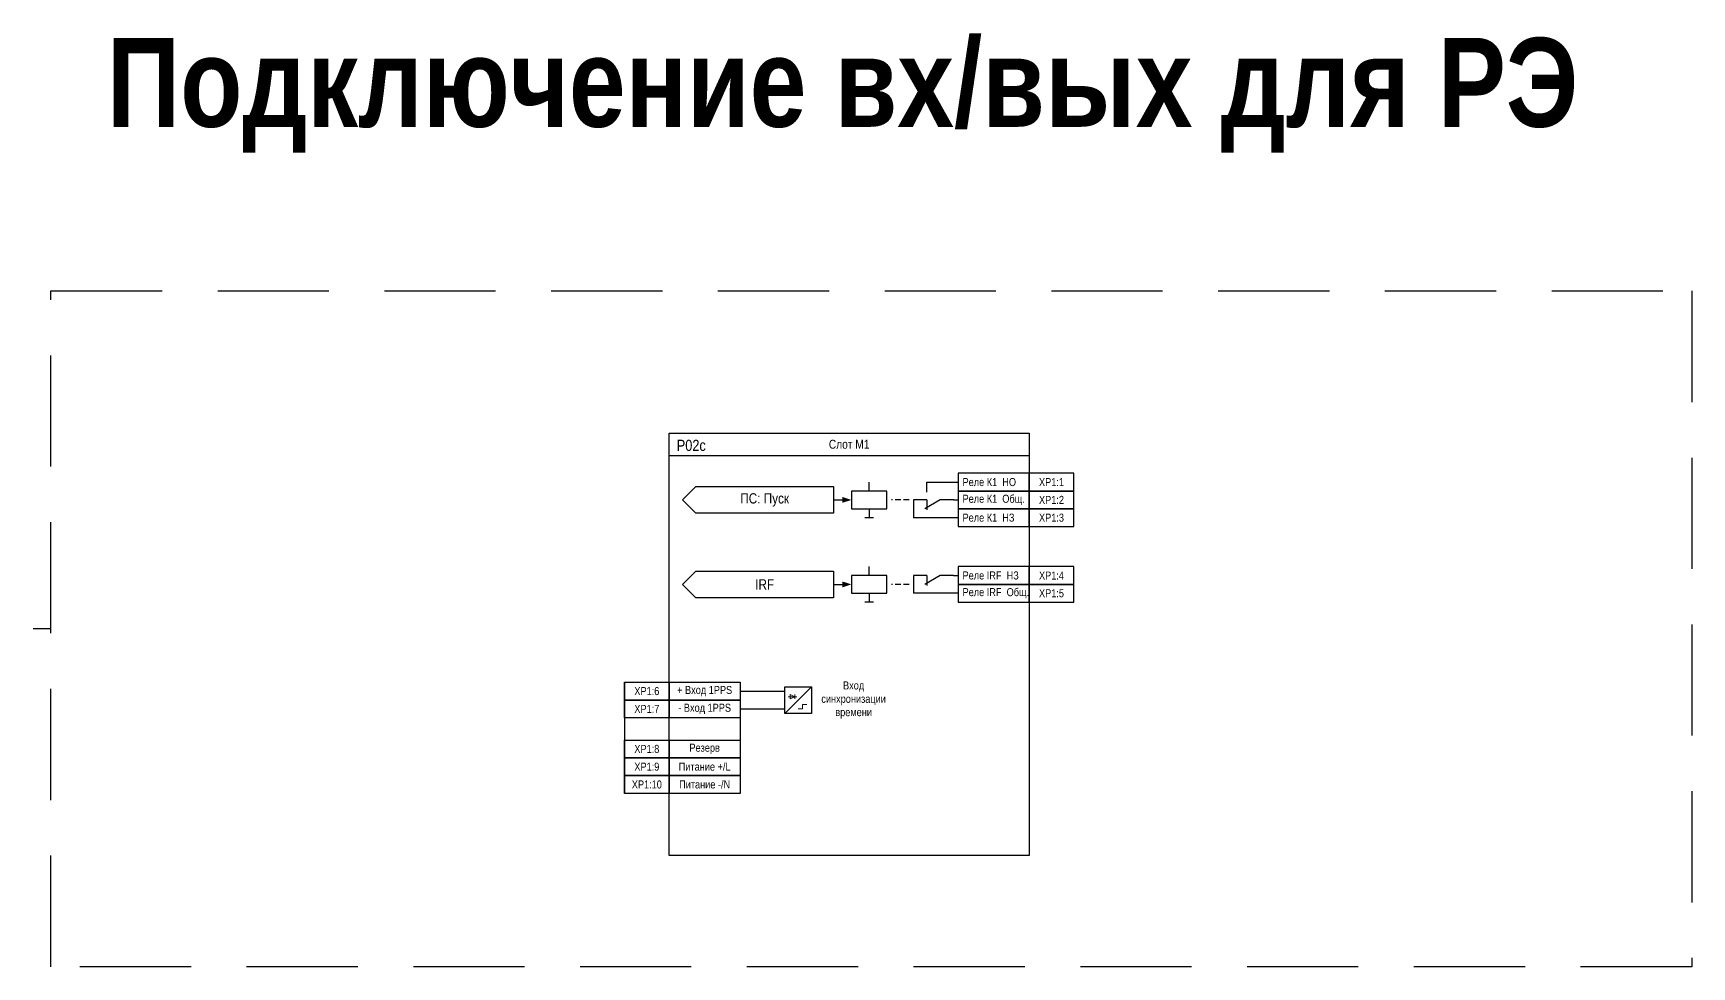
# Model space of a CAD drawing. Header units: millimetres. Extents: x 1657 to 8204, y -558 to 594.
# Drawn here: x 6326 to 6699, y 249 to 459 of the extents above; entities that cross this region are included whole.
import ezdxf
from ezdxf.enums import TextEntityAlignment as Align

# ---------------------------------------------------------------- set-up
doc = ezdxf.new("R2010")
doc.units = ezdxf.units.MM
doc.linetypes.add('штриховая2', pattern=[0.375, 0.25, -0.125])
doc.layers.add('_ОРЗ_0.3', color=7, linetype='Continuous', lineweight=30)
doc.layers.add('TEXT', color=7, linetype='Continuous', lineweight=25)
doc.layers.add('Основная', color=7, linetype='Continuous')
doc.styles.add('1.8_Gost_RD', font='ARIALN.TTF', dxfattribs={"height": 1.8})
doc.styles.add('2.5_Gost_RD', font='ARIALN.TTF', dxfattribs={"height": 2.5})
doc.styles.add('2.5_ISOCPEUR', font='isocpeur.ttf', dxfattribs={"width": 0.9, "height": 2.5})

# ---------------------------------------------------------------- blocks, each defined once
blk = doc.blocks.new('*U95')
at = {"layer": 'Основная', "color": 0}
blk.add_line((0, 0), (7, -4), dxfattribs=at)
at = {"layer": 'Основная', "ltscale": 0.35}
blk.add_line((6, 0), (6, -4.5), dxfattribs=at)
blk = doc.blocks.new('*U145')
at = {"layer": 'Основная', "color": 0}
for p, q in [((-9, 0), (-3, 0)), ((3, 0), (9, 0))]:
    blk.add_line(p, q, dxfattribs=at)
at = {"layer": 'Основная', "ltscale": 0.25}
blk.add_blockref('*U95', (-3, 0), dxfattribs=at)
at = {"layer": 'Основная', "style": '2.5_ISOCPEUR'}
for tag, p in [('ОУ', (2, 10)), ('В2', (6, 4)), ('В1', (14, 6))]:
    blk.add_attdef(tag, text='', height=2.5, dxfattribs=at).set_placement(p, align=Align.MIDDLE_CENTER)
blk = doc.blocks.new('*U142')
at = {"layer": 'Основная', "color": 0}
for p, q in [((-9, 0), (-3, 0)), ((3, 0), (9, 0))]:
    blk.add_line(p, q, dxfattribs=at)
at = {"layer": 'Основная', "ltscale": 0.25}
blk.add_blockref('*U95', (-3, 0), dxfattribs=at)
at = {"layer": 'Основная', "style": '2.5_ISOCPEUR'}
for tag, p in [('ОУ', (2, 10)), ('В2', (6, 4)), ('В1', (14, 6))]:
    blk.add_attdef(tag, text='', height=2.5, dxfattribs=at).set_placement(p, align=Align.MIDDLE_CENTER)
blk = doc.blocks.new('*U143')
at = {"ltscale": 0.25}
blk.add_line((0, 0), (3, 0), dxfattribs=at)
blk.add_lwpolyline([(2, 0, 1.3, 0, 0), (4, 0, 0, 0, 0)], format="xyseb", dxfattribs=at)
blk = doc.blocks.new('*U144')
at = {"ltscale": 0.25}
blk.add_line((0, 0), (3, 0), dxfattribs=at)
blk.add_lwpolyline([(2, 0, 1.3, 0, 0), (4, 0, 0, 0, 0)], format="xyseb", dxfattribs=at)

msp = doc.modelspace()

# ---------------------------------------------------------------- linework, layer by layer
at = {"ltscale": 100}
for p, q in [((6514, 356), (6514, 358)), ((6514, 352), (6514, 350)), ((6527, 354), (6524, 354)), ((6533, 354), (6534, 354)), ((6515, 350), (6513, 350)), ((6534, 350), (6524, 350)), ((6514, 337), (6514, 339)), ((6533, 337), (6534, 337)), ((6514, 333), (6514, 331)), ((6534, 333), (6524, 333)), ((6515, 331), (6513, 331)), ((6330, 325), (6326, 325)), ((6459, 313), (6459, 288)), ((6485, 305), (6485, 300))]:
    msp.add_line(p, q, dxfattribs=at)
at = {"linetype": 'штриховая2', "ltscale": 5}
for p, q in [((6523, 354), (6519, 354)), ((6523, 335), (6519, 335))]:
    msp.add_line(p, q, dxfattribs=at)
at = {"lineweight": 13, "ltscale": 0.25}
msp.add_line((6497.25, 310.25), (6497.25, 309.25), dxfattribs=at)
at = {"linetype": 'штриховая2', "ltscale": 100}
msp.add_lwpolyline([(6330, 401), (6699, 401), (6699, 249), (6330, 249)], close=True, dxfattribs=at)
at = {"ltscale": 100}
for points in [[(6469, 364), (6550, 364)], [(6527, 355.75), (6527, 358), (6534, 358)], [(6524, 354), (6524, 350)], [(6524, 337), (6524, 333)]]:
    msp.add_lwpolyline(points, dxfattribs=at)
for points in [[(6550, 360), (6534, 360), (6534, 356), (6550, 356)], [(6560, 360), (6550, 360), (6550, 356), (6560, 356)], [(6518, 356), (6510, 356), (6510, 352), (6518, 352)], [(6550, 356), (6534, 356), (6534, 352), (6550, 352)], [(6560, 356), (6550, 356), (6550, 352), (6560, 352)], [(6550, 352), (6534, 352), (6534, 348), (6550, 348)], [(6560, 352), (6550, 352), (6550, 348), (6560, 348)], [(6518, 337), (6510, 337), (6510, 333), (6518, 333)], [(6550, 339), (6534, 339), (6534, 335), (6550, 335)], [(6560, 339), (6550, 339), (6550, 335), (6560, 335)], [(6550, 335), (6534, 335), (6534, 331), (6550, 331)], [(6560, 335), (6550, 335), (6550, 331), (6560, 331)], [(6459, 313), (6469, 313), (6469, 309), (6459, 309)], [(6469, 313), (6485, 313), (6485, 309), (6469, 309)], [(6459, 309), (6469, 309), (6469, 305), (6459, 305)], [(6469, 309), (6485, 309), (6485, 305), (6469, 305)], [(6459, 300), (6469, 300), (6469, 296), (6459, 296)], [(6469, 300), (6485, 300), (6485, 296), (6469, 296)], [(6459, 296), (6469, 296), (6469, 292), (6459, 292)], [(6469, 296), (6485, 296), (6485, 292), (6469, 292)], [(6459, 292), (6469, 292), (6469, 288), (6459, 288)], [(6469, 292), (6485, 292), (6485, 288), (6469, 288)]]:
    msp.add_lwpolyline(points, close=True, dxfattribs=at)
msp.add_lwpolyline([(6495, 312), (6501, 312), (6501, 306), (6495, 306)], close=True)
at = {"lineweight": 13, "ltscale": 0.25}
msp.add_lwpolyline([(6497.25, 309.75), (6496.25, 310.25), (6496.25, 309.25), (6497.25, 309.75)], dxfattribs=at)
at = {"lineweight": 13, "flags": 128}
for points in [[(6496.5, 310.5, 0, 0, 0), (6496.5, 311, 0.25, 0, 0), (6496.5, 311.5, 0, 0, 0)], [(6497, 310.5, 0, 0, 0), (6497, 311, 0.25, 0, 0), (6497, 311.5, 0, 0, 0)]]:
    msp.add_lwpolyline(points, format="xyseb", dxfattribs=at)
at = {"layer": '_ОРЗ_0.3', "ltscale": 100}
msp.add_lwpolyline([(6469, 369), (6550, 369), (6550, 274), (6469, 274)], close=True, dxfattribs=at)
at = {"layer": 'Основная', "color": 0}
for p, q in [((6485, 311), (6495, 311)), ((6485, 307), (6495, 307))]:
    msp.add_line(p, q, dxfattribs=at)
at = {"layer": 'Основная', "ltscale": 0.25}
msp.add_line((6501, 312), (6495, 306), dxfattribs=at)
at = {"layer": 'Основная', "color": 0, "lineweight": 13}
msp.add_line((6495.75, 309.75), (6497.75, 309.75), dxfattribs=at)
for p, q in [((6498, 307), (6499, 307)), ((6499, 308), (6500, 308)), ((6499, 307), (6499, 308))]:
    msp.add_line(p, q, dxfattribs=at).dxf.unprotected_set("ltscale", 0)
at = {"layer": 'Основная', "ltscale": 100}
for points in [[(6506, 357), (6506, 351), (6475, 351), (6472, 354), (6475, 357)], [(6506, 338), (6506, 332), (6475, 332), (6472, 335), (6475, 338)]]:
    msp.add_lwpolyline(points, close=True, dxfattribs=at)

# ---------------------------------------------------------------- block references
at = {"ltscale": 0.35}
for name, p in [('*U143', (6506, 354)), ('*U144', (6506, 335))]:
    msp.add_blockref(name, p, dxfattribs=at)
at = {"layer": 'Основная', "ltscale": 0.25, "xscale": -0.5, "yscale": 0.5, "zscale": 0.5}
for name, p in [('*U145', (6528.5, 354)), ('*U142', (6528.5, 337))]:
    msp.add_blockref(name, p, dxfattribs=at)

# ---------------------------------------------------------------- texts
at = {"ltscale": 100, "attachment_point": 5}
for s, insert, char_height, width, style in [('{\\fArial Narrow|b1|i0|c204|p34;Подключение вх/вых для РЭ}', (6508, 445), 20, 1350, '2.5_Gost_RD'), ('Р02с', (6474, 366.25), 2.5, 10, '2.5_Gost_RD'), ('Слот М1', (6509.5, 366.5), 2, 81, '1.8_Gost_RD'), ('\\pxi0.55556,ql;Реле К1  НО', (6542, 358), 1.8, 16, '1.8_Gost_RD'), ('XP1:1', (6555, 358), 1.8, 10, '1.8_Gost_RD'), ('\\pxi0.55556,ql;Реле К1  Общ.', (6542, 354), 1.8, 16, '1.8_Gost_RD'), ('XP1:2', (6555, 354), 1.8, 10, '1.8_Gost_RD'), ('\\pxi0.55556,ql;Реле К1  НЗ', (6542, 350), 1.8, 16, '1.8_Gost_RD'), ('XP1:3', (6555, 350), 1.8, 10, '1.8_Gost_RD'), ('\\pxi0.55556,ql;Реле IRF  НЗ', (6542, 337), 1.8, 16, '1.8_Gost_RD'), ('XP1:4', (6555, 337), 1.8, 10, '1.8_Gost_RD'), ('\\pxi0.55556,ql;Реле IRF  Общ.', (6542, 333), 1.8, 16, '1.8_Gost_RD'), ('XP1:5', (6555, 333), 1.8, 10, '1.8_Gost_RD'), ('XP1:6', (6464, 311), 1.8, 10, '1.8_Gost_RD'), ('+ Вход 1PPS', (6477, 311), 1.8, 16, '1.8_Gost_RD'), ('\\pxse0.83333;Вход синхронизации времени', (6510.5, 309), 1.8, 19, '1.8_Gost_RD'), ('XP1:7', (6464, 307), 1.8, 10, '1.8_Gost_RD'), ('- Вход 1PPS', (6477, 307), 1.8, 16, '1.8_Gost_RD'), ('XP1:8', (6464, 298), 1.8, 10, '1.8_Gost_RD'), ('Резерв', (6477, 298), 1.8, 16, '1.8_Gost_RD'), ('XP1:9', (6464, 294), 1.8, 10, '1.8_Gost_RD'), ('Питание +/L', (6477, 294), 1.8, 16, '1.8_Gost_RD'), ('Питание -/N', (6477, 290), 1.8, 16, '1.8_Gost_RD'), ('XP1:10', (6464, 290), 1.8, 10, '1.8_Gost_RD')]:
    msp.add_mtext(s, dxfattribs=dict(at, insert=insert, char_height=char_height, width=width, style=style))
at = {"layer": 'TEXT', "ltscale": 100, "char_height": 2.3, "width": 32.7284, "attachment_point": 5, "style": '2.5_Gost_RD'}
for s, insert in [('\\pxsm0.7;ПС: Пуск', (6490.5, 354)), ('\\pxsm0.7;IRF', (6490.5, 335))]:
    msp.add_mtext(s, dxfattribs=dict(at, insert=insert))

doc.saveas('drawing.dxf')
